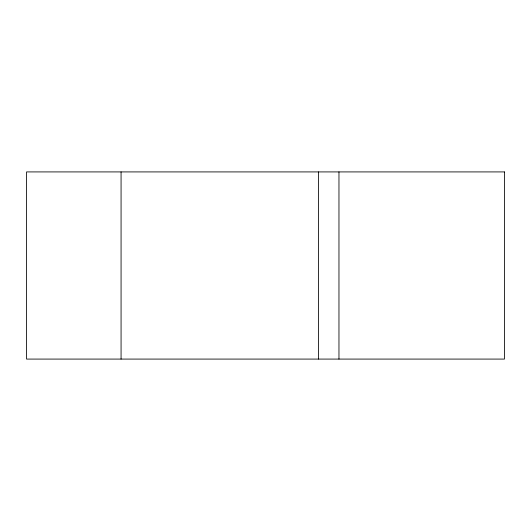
<?xml version="1.0" encoding="UTF-8"?>
<svg xmlns="http://www.w3.org/2000/svg" width="531" height="531" viewBox="0 0 531 531"><rect width="100%" height="100%" fill="white"/><g stroke="black" fill="none" stroke-linecap="round" stroke-linejoin="round"><path stroke-width="0.8" d="M338.964 171.918L338.964 359.082M318.534 171.918L318.534 359.082M121.068 171.918L121.068 359.082M504.45 171.918L26.55 171.918L26.55 359.082L504.45 359.082L504.45 171.918"/></g></svg>
